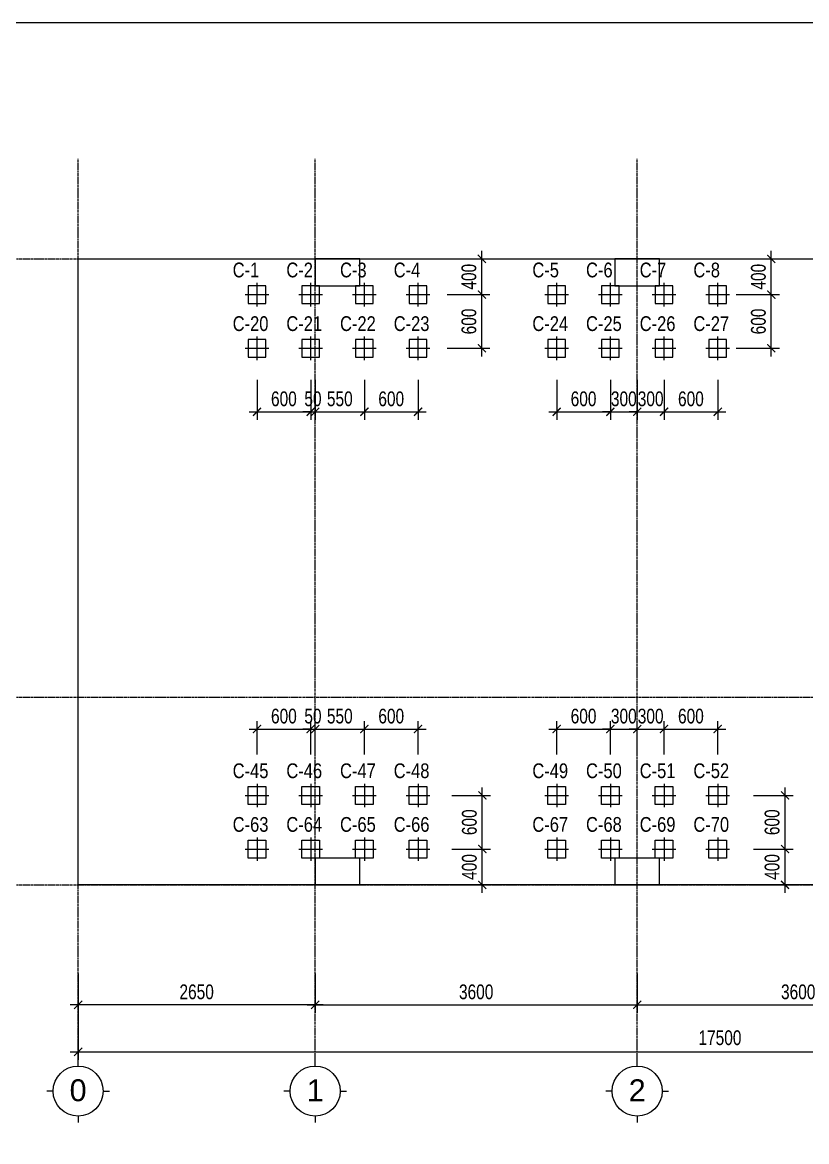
# Model space of a CAD drawing. Extents: x -165145 to 691808, y -202842 to 311040.
# Drawn here: x 214968 to 223734, y 71524 to 84039 of the extents above; entities that cross this region are included whole.
import ezdxf
from ezdxf.enums import TextEntityAlignment as Align

# ---------------------------------------------------------------- set-up
doc = ezdxf.new("R2010")
doc.units = 0
doc.header["$LTSCALE"] = 10
doc.header["$MEASUREMENT"] = 0
doc.linetypes.add('CENTER', pattern=[2, 1.25, -0.25, 0.25, -0.25])
doc.linetypes.add('HIDDEN', pattern=[2.3807, 1.587, -0.7937])
doc.layers.get('0').update_dxf_attribs({"linetype": 'CONTINUOUS'})
doc.layers.get('Defpoints').update_dxf_attribs({"color": 5, "linetype": 'CONTINUOUS'})
for name, color, linetype, lineweight in [('coc 20', 6, 'CONTINUOUS', 20), ('GE_KC_DIM', 1, 'CONTINUOUS', 20), ('GE_KC_GHICHU', 4, 'CONTINUOUS', 20), ('GE_KC_NETMANH', 8, 'CONTINUOUS', 20), ('GE_KC_NETTHAY', 2, 'CONTINUOUS', 20), ('GE_KC_TEXT', 4, 'CONTINUOUS', 20), ('GE_KC_TEXT TRUC', 4, 'CONTINUOUS', 20), ('GE_KC_TRUC', 5, 'CENTER', 20), ('L-SITE', 91, 'CONTINUOUS', 9)]:
    doc.layers.add(name, color=color, linetype=linetype, lineweight=lineweight)
doc.layers.add('GE_KC_AXIS', color=5, linetype='CENTER')
doc.styles.add('Arial', font='arial.ttf', dxfattribs={"height": 400})
doc.styles.add('GE_KC-Arial', font='arial.ttf', dxfattribs={"width": 0.75})
doc.dimstyles.new('GE_KC_DIM75', dxfattribs={"dimscale": 75, "dimtxt": 2.2, "dimasz": 1.2, "dimexe": 1.2, "dimexo": 0, "dimgap": 0.8, "dimtad": 1, "dimdec": 0, "dimzin": 1, "dimdsep": 46, "dimtxsty": 'GE_KC-Arial', "dimblk": 'ARCHTICK', "dimcen": 1.2, "dimdle": 1.2, "dimclrd": 1, "dimclre": 1, "dimclrt": 4, "dimadec": 0, "dimazin": 0, "dimtfac": 1, "dimtdec": 0, "dimtix": 1, "dimtmove": 2, "dimatfit": 3, "dimfxl": 0.15, "dimtvp": 0.833333, "dimtolj": 1, "dimtzin": 0, "dimarcsym": 0})

# ---------------------------------------------------------------- blocks, each defined once
blk = doc.blocks.new('Grid - M_Grid Head - Circle-24584-TẦNG 2')
at = {"layer": 'L-SITE'}
for p, q in [((0, 4), (0, 5)), ((-4, 0), (-5, 0)), ((4, 0), (5, 0)), ((0, -4), (0, -5))]:
    blk.add_line(p, q, dxfattribs=at)
blk.add_circle((0, 0), 4, dxfattribs=at)
blk = doc.blocks.new('_ArchTick')
at = {"color": 0, "linetype": 'ByBlock', "const_width": 0.15}
blk.add_lwpolyline([(-0.5, -0.5), (0.5, 0.5)], dxfattribs=at)
blk = doc.blocks.new('*D1465')
at = {"layer": 'Defpoints', "color": 0, "transparency": 16777216}
for p in [(0, -991), (3600, -991), (3600, -1341)]:
    blk.add_point(p, dxfattribs=at)
at = {"layer": 'GE_KC_DIM', "color": 1, "lineweight": -2, "transparency": 16777216}
for p, q in [((0, -991), (0, -1431)), ((3600, -991), (3600, -1431)), ((-90, -1341), (3690, -1341))]:
    blk.add_line(p, q, dxfattribs=at)
at = {"layer": 'GE_KC_DIM', "color": 1, "lineweight": -2, "transparency": 16777216, "xscale": 90, "yscale": 90, "zscale": 90, "rotation": 180}
blk.add_blockref('_ArchTick', (0, -1341), dxfattribs=at)
at = {"layer": 'GE_KC_DIM', "color": 1, "lineweight": -2, "transparency": 16777216, "xscale": 90, "yscale": 90, "zscale": 90}
blk.add_blockref('_ArchTick', (3600, -1341), dxfattribs=at)
at = {"layer": 'GE_KC_DIM', "color": 4, "transparency": 16777216, "insert": (1800, -1197), "char_height": 165, "attachment_point": 5, "style": 'GE_KC-Arial'}
blk.add_mtext('\\A1;3600', dxfattribs=at)
blk = doc.blocks.new('*D1468')
at = {"layer": 'Defpoints', "color": 0, "transparency": 16777216}
for p in [(-2650, -991), (14850, -1062), (14850, -1866)]:
    blk.add_point(p, dxfattribs=at)
at = {"layer": 'GE_KC_DIM', "color": 1, "lineweight": -2, "transparency": 16777216}
for p, q in [((-2650, -991), (-2650, -1956)), ((14850, -1062), (14850, -1956)), ((-2740, -1866), (14940, -1866))]:
    blk.add_line(p, q, dxfattribs=at)
at = {"layer": 'GE_KC_DIM', "color": 1, "lineweight": -2, "transparency": 16777216, "xscale": 90, "yscale": 90, "zscale": 90, "rotation": 180}
blk.add_blockref('_ArchTick', (-2650, -1866), dxfattribs=at)
at = {"layer": 'GE_KC_DIM', "color": 1, "lineweight": -2, "transparency": 16777216, "xscale": 90, "yscale": 90, "zscale": 90}
blk.add_blockref('_ArchTick', (14850, -1866), dxfattribs=at)
at = {"layer": 'GE_KC_DIM', "color": 4, "transparency": 16777216, "insert": (4525, -1710), "char_height": 165, "attachment_point": 5, "style": 'GE_KC-Arial'}
blk.add_mtext('\\A1;17500', dxfattribs=at)
blk = doc.blocks.new('*D1471')
at = {"layer": 'Defpoints', "color": 0, "transparency": 16777216}
for p in [(-2650, -991), (0, -991), (-2650, -1341)]:
    blk.add_point(p, dxfattribs=at)
at = {"layer": 'GE_KC_DIM', "color": 1, "lineweight": -2, "transparency": 16777216}
for p, q in [((-2650, -991), (-2650, -1431)), ((0, -991), (0, -1431)), ((90, -1341), (-2740, -1341))]:
    blk.add_line(p, q, dxfattribs=at)
at = {"layer": 'GE_KC_DIM', "color": 1, "lineweight": -2, "transparency": 16777216, "xscale": 90, "yscale": 90, "zscale": 90, "rotation": 180}
blk.add_blockref('_ArchTick', (-2650, -1341), dxfattribs=at)
at = {"layer": 'GE_KC_DIM', "color": 1, "lineweight": -2, "transparency": 16777216, "xscale": 90, "yscale": 90, "zscale": 90}
blk.add_blockref('_ArchTick', (0, -1341), dxfattribs=at)
at = {"layer": 'GE_KC_DIM', "color": 4, "transparency": 16777216, "insert": (-1325, -1197), "char_height": 165, "attachment_point": 5, "style": 'GE_KC-Arial'}
blk.add_mtext('\\A1;2650', dxfattribs=at)
blk = doc.blocks.new('*D1472')
at = {"layer": 'Defpoints', "color": 0, "transparency": 16777216}
for p in [(3600, -991), (7200, -991), (7200, -1341)]:
    blk.add_point(p, dxfattribs=at)
at = {"layer": 'GE_KC_DIM', "color": 1, "lineweight": -2, "transparency": 16777216}
for p, q in [((3600, -991), (3600, -1431)), ((7200, -991), (7200, -1431)), ((3510, -1341), (7290, -1341))]:
    blk.add_line(p, q, dxfattribs=at)
at = {"layer": 'GE_KC_DIM', "color": 1, "lineweight": -2, "transparency": 16777216, "xscale": 90, "yscale": 90, "zscale": 90, "rotation": 180}
blk.add_blockref('_ArchTick', (3600, -1341), dxfattribs=at)
at = {"layer": 'GE_KC_DIM', "color": 1, "lineweight": -2, "transparency": 16777216, "xscale": 90, "yscale": 90, "zscale": 90}
blk.add_blockref('_ArchTick', (7200, -1341), dxfattribs=at)
at = {"layer": 'GE_KC_DIM', "color": 4, "transparency": 16777216, "insert": (5400, -1197), "char_height": 165, "attachment_point": 5, "style": 'GE_KC-Arial'}
blk.add_mtext('\\A1;3600', dxfattribs=at)
blk = doc.blocks.new('coc20')
at = {"layer": 'coc 20', "color": 5, "linetype": 'CENTER', "ltscale": 0.5}
for p, q in [((8443.75, -16701.52), (8443.75, -16698.9)), ((8442.44, -16700.21), (8445.06, -16700.21))]:
    blk.add_line(p, q, dxfattribs=at)
at = {"layer": 'coc 20', "color": 0, "linetype": 'HIDDEN'}
blk.add_lwpolyline([(8442.75, -16701.21), (8444.75, -16701.21), (8444.75, -16699.21), (8442.75, -16699.21)], close=True, dxfattribs=at)
blk = doc.blocks.new('MB MONG')
at = {"layer": 'coc 20', "color": 6, "xscale": 100, "yscale": 100, "zscale": 100}
for p in [(-859875, 1676621), (-859275, 1676621), (-858675, 1676621), (-858075, 1676621), (-856525, 1676621), (-855925, 1676621), (-855325, 1676621), (-854725, 1676621), (-859875, 1676021), (-859275, 1676021), (-858675, 1676021), (-858075, 1676021), (-856525, 1676021), (-855925, 1676021), (-855325, 1676021), (-854725, 1676021)]:
    blk.add_blockref('coc20', p, dxfattribs=at)
at = {"layer": 'coc 20', "color": 6, "xscale": -100, "yscale": 100, "zscale": 100, "rotation": 180}
for p in [(-859875, -1669021), (-859275, -1669021), (-858675, -1669021), (-858075, -1669021), (-856525, -1669021), (-855925, -1669021), (-855325, -1669021), (-854725, -1669021), (-859875, -1669621), (-859275, -1669621), (-858675, -1669621), (-858075, -1669621), (-856525, -1669621), (-855925, -1669621), (-855325, -1669621), (-854725, -1669621)]:
    blk.add_blockref('coc20', p, dxfattribs=at)
blk = doc.blocks.new('*D1185')
at = {"layer": 'Defpoints', "color": 0, "transparency": 16777216}
for p in [(219716, 80995), (220104, 80995), (219716, 80395)]:
    blk.add_point(p, dxfattribs=at)
at = {"layer": 'GE_KC_DIM', "color": 1, "lineweight": -2, "transparency": 16777216}
for p, q in [((219716, 80995), (220194, 80995)), ((220104, 80305), (220104, 81085)), ((219716, 80395), (220194, 80395))]:
    blk.add_line(p, q, dxfattribs=at)
at = {"layer": 'GE_KC_DIM', "color": 1, "lineweight": -2, "transparency": 16777216, "xscale": 90, "yscale": 90, "zscale": 90}
for p, rotation in [((220104, 80995), 90), ((220104, 80395), 270)]:
    blk.add_blockref('_ArchTick', p, dxfattribs=dict(at, rotation=rotation))
at = {"layer": 'GE_KC_DIM', "color": 4, "transparency": 16777216, "insert": (219960, 80695), "char_height": 165, "attachment_point": 5, "rotation": 90, "style": 'GE_KC-Arial'}
blk.add_mtext('\\A1;600', dxfattribs=at)
blk = doc.blocks.new('*D1186')
at = {"layer": 'Defpoints', "color": 0, "transparency": 16777216}
for p in [(219716, 81395), (220104, 81395), (219716, 80995)]:
    blk.add_point(p, dxfattribs=at)
at = {"layer": 'GE_KC_DIM', "color": 1, "lineweight": -2, "transparency": 16777216}
for p, q in [((220104, 80905), (220104, 81485)), ((219716, 81395), (220194, 81395)), ((219716, 80995), (220194, 80995))]:
    blk.add_line(p, q, dxfattribs=at)
at = {"layer": 'GE_KC_DIM', "color": 1, "lineweight": -2, "transparency": 16777216, "xscale": 90, "yscale": 90, "zscale": 90}
for p, rotation in [((220104, 81395), 90), ((220104, 80995), 270)]:
    blk.add_blockref('_ArchTick', p, dxfattribs=dict(at, rotation=rotation))
at = {"layer": 'GE_KC_DIM', "color": 4, "transparency": 16777216, "insert": (219960, 81195), "char_height": 165, "attachment_point": 5, "rotation": 90, "style": 'GE_KC-Arial'}
blk.add_mtext('\\A1;400', dxfattribs=at)
blk = doc.blocks.new('*D1187')
at = {"layer": 'Defpoints', "color": 0, "transparency": 16777216}
for p in [(217591, 80042), (218191, 80042), (218191, 79685)]:
    blk.add_point(p, dxfattribs=at)
at = {"layer": 'GE_KC_DIM', "color": 1, "lineweight": -2, "transparency": 16777216}
for p, q in [((217591, 80042), (217591, 79595)), ((218191, 80042), (218191, 79595)), ((217501, 79685), (218281, 79685))]:
    blk.add_line(p, q, dxfattribs=at)
at = {"layer": 'GE_KC_DIM', "color": 1, "lineweight": -2, "transparency": 16777216, "xscale": 90, "yscale": 90, "zscale": 90, "rotation": 180}
blk.add_blockref('_ArchTick', (217591, 79685), dxfattribs=at)
at = {"layer": 'GE_KC_DIM', "color": 1, "lineweight": -2, "transparency": 16777216, "xscale": 90, "yscale": 90, "zscale": 90}
blk.add_blockref('_ArchTick', (218191, 79685), dxfattribs=at)
at = {"layer": 'GE_KC_DIM', "color": 4, "transparency": 16777216, "insert": (217891, 79829), "char_height": 165, "attachment_point": 5, "style": 'GE_KC-Arial'}
blk.add_mtext('\\A1;600', dxfattribs=at)
blk = doc.blocks.new('*D1188')
at = {"layer": 'Defpoints', "color": 0, "transparency": 16777216}
for p in [(218191, 80042), (218241, 80042), (218241, 79685)]:
    blk.add_point(p, dxfattribs=at)
at = {"layer": 'GE_KC_DIM', "color": 1, "lineweight": -2, "transparency": 16777216}
for p, q in [((218191, 80042), (218191, 79595)), ((218241, 80042), (218241, 79595)), ((218191, 79685), (218101, 79685)), ((218191, 79685), (218241, 79685)), ((218241, 79685), (218331, 79685))]:
    blk.add_line(p, q, dxfattribs=at)
at = {"layer": 'GE_KC_DIM', "color": 1, "lineweight": -2, "transparency": 16777216, "xscale": 90, "yscale": 90, "zscale": 90}
blk.add_blockref('_ArchTick', (218191, 79685), dxfattribs=at)
at = {"layer": 'GE_KC_DIM', "color": 1, "lineweight": -2, "transparency": 16777216, "xscale": 90, "yscale": 90, "zscale": 90, "rotation": 180}
blk.add_blockref('_ArchTick', (218241, 79685), dxfattribs=at)
at = {"layer": 'GE_KC_DIM', "color": 4, "transparency": 16777216, "insert": (218216, 79829), "char_height": 165, "attachment_point": 5, "style": 'GE_KC-Arial'}
blk.add_mtext('\\A1;50', dxfattribs=at)
blk = doc.blocks.new('*D1189')
at = {"layer": 'Defpoints', "color": 0, "transparency": 16777216}
for p in [(218241, 80042), (218791, 80042), (218791, 79685)]:
    blk.add_point(p, dxfattribs=at)
at = {"layer": 'GE_KC_DIM', "color": 1, "lineweight": -2, "transparency": 16777216}
for p, q in [((218241, 80042), (218241, 79595)), ((218791, 80042), (218791, 79595)), ((218151, 79685), (218881, 79685))]:
    blk.add_line(p, q, dxfattribs=at)
at = {"layer": 'GE_KC_DIM', "color": 1, "lineweight": -2, "transparency": 16777216, "xscale": 90, "yscale": 90, "zscale": 90, "rotation": 180}
blk.add_blockref('_ArchTick', (218241, 79685), dxfattribs=at)
at = {"layer": 'GE_KC_DIM', "color": 1, "lineweight": -2, "transparency": 16777216, "xscale": 90, "yscale": 90, "zscale": 90}
blk.add_blockref('_ArchTick', (218791, 79685), dxfattribs=at)
at = {"layer": 'GE_KC_DIM', "color": 4, "transparency": 16777216, "insert": (218516, 79829), "char_height": 165, "attachment_point": 5, "style": 'GE_KC-Arial'}
blk.add_mtext('\\A1;550', dxfattribs=at)
blk = doc.blocks.new('*D1190')
at = {"layer": 'Defpoints', "color": 0, "transparency": 16777216}
for p in [(218791, 80042), (219391, 80042), (219391, 79685)]:
    blk.add_point(p, dxfattribs=at)
at = {"layer": 'GE_KC_DIM', "color": 1, "lineweight": -2, "transparency": 16777216}
for p, q in [((218791, 80042), (218791, 79595)), ((219391, 80042), (219391, 79595)), ((218701, 79685), (219481, 79685))]:
    blk.add_line(p, q, dxfattribs=at)
at = {"layer": 'GE_KC_DIM', "color": 1, "lineweight": -2, "transparency": 16777216, "xscale": 90, "yscale": 90, "zscale": 90, "rotation": 180}
blk.add_blockref('_ArchTick', (218791, 79685), dxfattribs=at)
at = {"layer": 'GE_KC_DIM', "color": 1, "lineweight": -2, "transparency": 16777216, "xscale": 90, "yscale": 90, "zscale": 90}
blk.add_blockref('_ArchTick', (219391, 79685), dxfattribs=at)
at = {"layer": 'GE_KC_DIM', "color": 4, "transparency": 16777216, "insert": (219091, 79829), "char_height": 165, "attachment_point": 5, "style": 'GE_KC-Arial'}
blk.add_mtext('\\A1;600', dxfattribs=at)
blk = doc.blocks.new('*D1191')
at = {"layer": 'Defpoints', "color": 0, "transparency": 16777216}
for p in [(222946, 80995), (223340, 80995), (222946, 80395)]:
    blk.add_point(p, dxfattribs=at)
at = {"layer": 'GE_KC_DIM', "color": 1, "lineweight": -2, "transparency": 16777216}
for p, q in [((222946, 80995), (223430, 80995)), ((223340, 80305), (223340, 81085)), ((222946, 80395), (223430, 80395))]:
    blk.add_line(p, q, dxfattribs=at)
at = {"layer": 'GE_KC_DIM', "color": 1, "lineweight": -2, "transparency": 16777216, "xscale": 90, "yscale": 90, "zscale": 90}
for p, rotation in [((223340, 80995), 90), ((223340, 80395), 270)]:
    blk.add_blockref('_ArchTick', p, dxfattribs=dict(at, rotation=rotation))
at = {"layer": 'GE_KC_DIM', "color": 4, "transparency": 16777216, "insert": (223196, 80695), "char_height": 165, "attachment_point": 5, "rotation": 90, "style": 'GE_KC-Arial'}
blk.add_mtext('\\A1;600', dxfattribs=at)
blk = doc.blocks.new('*D1192')
at = {"layer": 'Defpoints', "color": 0, "transparency": 16777216}
for p in [(222946, 81395), (223340, 81395), (222946, 80995)]:
    blk.add_point(p, dxfattribs=at)
at = {"layer": 'GE_KC_DIM', "color": 1, "lineweight": -2, "transparency": 16777216}
for p, q in [((223340, 80905), (223340, 81485)), ((222946, 81395), (223430, 81395)), ((222946, 80995), (223430, 80995))]:
    blk.add_line(p, q, dxfattribs=at)
at = {"layer": 'GE_KC_DIM', "color": 1, "lineweight": -2, "transparency": 16777216, "xscale": 90, "yscale": 90, "zscale": 90}
for p, rotation in [((223340, 81395), 90), ((223340, 80995), 270)]:
    blk.add_blockref('_ArchTick', p, dxfattribs=dict(at, rotation=rotation))
at = {"layer": 'GE_KC_DIM', "color": 4, "transparency": 16777216, "insert": (223196, 81195), "char_height": 165, "attachment_point": 5, "rotation": 90, "style": 'GE_KC-Arial'}
blk.add_mtext('\\A1;400', dxfattribs=at)
blk = doc.blocks.new('*D1193')
at = {"layer": 'Defpoints', "color": 0, "transparency": 16777216}
for p in [(220941, 80042), (221541, 80042), (221541, 79685)]:
    blk.add_point(p, dxfattribs=at)
at = {"layer": 'GE_KC_DIM', "color": 1, "lineweight": -2, "transparency": 16777216}
for p, q in [((220941, 80042), (220941, 79595)), ((221541, 80042), (221541, 79595)), ((220851, 79685), (221631, 79685))]:
    blk.add_line(p, q, dxfattribs=at)
at = {"layer": 'GE_KC_DIM', "color": 1, "lineweight": -2, "transparency": 16777216, "xscale": 90, "yscale": 90, "zscale": 90, "rotation": 180}
blk.add_blockref('_ArchTick', (220941, 79685), dxfattribs=at)
at = {"layer": 'GE_KC_DIM', "color": 1, "lineweight": -2, "transparency": 16777216, "xscale": 90, "yscale": 90, "zscale": 90}
blk.add_blockref('_ArchTick', (221541, 79685), dxfattribs=at)
at = {"layer": 'GE_KC_DIM', "color": 4, "transparency": 16777216, "insert": (221241, 79829), "char_height": 165, "attachment_point": 5, "style": 'GE_KC-Arial'}
blk.add_mtext('\\A1;600', dxfattribs=at)
blk = doc.blocks.new('*D1194')
at = {"layer": 'Defpoints', "color": 0, "transparency": 16777216}
for p in [(221541, 80042), (221841, 80042), (221841, 79685)]:
    blk.add_point(p, dxfattribs=at)
at = {"layer": 'GE_KC_DIM', "color": 1, "lineweight": -2, "transparency": 16777216}
for p, q in [((221541, 80042), (221541, 79595)), ((221841, 80042), (221841, 79595)), ((221541, 79685), (221451, 79685)), ((221541, 79685), (221841, 79685)), ((221841, 79685), (221931, 79685))]:
    blk.add_line(p, q, dxfattribs=at)
at = {"layer": 'GE_KC_DIM', "color": 1, "lineweight": -2, "transparency": 16777216, "xscale": 90, "yscale": 90, "zscale": 90}
blk.add_blockref('_ArchTick', (221541, 79685), dxfattribs=at)
at = {"layer": 'GE_KC_DIM', "color": 1, "lineweight": -2, "transparency": 16777216, "xscale": 90, "yscale": 90, "zscale": 90, "rotation": 180}
blk.add_blockref('_ArchTick', (221841, 79685), dxfattribs=at)
at = {"layer": 'GE_KC_DIM', "color": 4, "transparency": 16777216, "insert": (221691, 79829), "char_height": 165, "attachment_point": 5, "style": 'GE_KC-Arial'}
blk.add_mtext('\\A1;300', dxfattribs=at)
blk = doc.blocks.new('*D1195')
at = {"layer": 'Defpoints', "color": 0, "transparency": 16777216}
for p in [(221841, 80042), (222141, 80042), (222141, 79685)]:
    blk.add_point(p, dxfattribs=at)
at = {"layer": 'GE_KC_DIM', "color": 1, "lineweight": -2, "transparency": 16777216}
for p, q in [((221841, 80042), (221841, 79595)), ((222141, 80042), (222141, 79595)), ((221841, 79685), (221751, 79685)), ((221841, 79685), (222141, 79685)), ((222141, 79685), (222231, 79685))]:
    blk.add_line(p, q, dxfattribs=at)
at = {"layer": 'GE_KC_DIM', "color": 1, "lineweight": -2, "transparency": 16777216, "xscale": 90, "yscale": 90, "zscale": 90}
blk.add_blockref('_ArchTick', (221841, 79685), dxfattribs=at)
at = {"layer": 'GE_KC_DIM', "color": 1, "lineweight": -2, "transparency": 16777216, "xscale": 90, "yscale": 90, "zscale": 90, "rotation": 180}
blk.add_blockref('_ArchTick', (222141, 79685), dxfattribs=at)
at = {"layer": 'GE_KC_DIM', "color": 4, "transparency": 16777216, "insert": (221991, 79829), "char_height": 165, "attachment_point": 5, "style": 'GE_KC-Arial'}
blk.add_mtext('\\A1;300', dxfattribs=at)
blk = doc.blocks.new('*D1196')
at = {"layer": 'Defpoints', "color": 0, "transparency": 16777216}
for p in [(222141, 80042), (222741, 80042), (222741, 79685)]:
    blk.add_point(p, dxfattribs=at)
at = {"layer": 'GE_KC_DIM', "color": 1, "lineweight": -2, "transparency": 16777216}
for p, q in [((222141, 80042), (222141, 79595)), ((222741, 80042), (222741, 79595)), ((222051, 79685), (222831, 79685))]:
    blk.add_line(p, q, dxfattribs=at)
at = {"layer": 'GE_KC_DIM', "color": 1, "lineweight": -2, "transparency": 16777216, "xscale": 90, "yscale": 90, "zscale": 90, "rotation": 180}
blk.add_blockref('_ArchTick', (222141, 79685), dxfattribs=at)
at = {"layer": 'GE_KC_DIM', "color": 1, "lineweight": -2, "transparency": 16777216, "xscale": 90, "yscale": 90, "zscale": 90}
blk.add_blockref('_ArchTick', (222741, 79685), dxfattribs=at)
at = {"layer": 'GE_KC_DIM', "color": 4, "transparency": 16777216, "insert": (222441, 79829), "char_height": 165, "attachment_point": 5, "style": 'GE_KC-Arial'}
blk.add_mtext('\\A1;600', dxfattribs=at)
blk = doc.blocks.new('*D1215')
at = {"layer": 'Defpoints', "color": 0, "transparency": 16777216}
for p in [(219768, 75395), (220109, 75395), (219768, 74795)]:
    blk.add_point(p, dxfattribs=at)
at = {"layer": 'GE_KC_DIM', "color": 1, "lineweight": -2, "transparency": 16777216}
for p, q in [((220109, 74705), (220109, 75485)), ((219768, 75395), (220199, 75395)), ((219768, 74795), (220199, 74795))]:
    blk.add_line(p, q, dxfattribs=at)
at = {"layer": 'GE_KC_DIM', "color": 1, "lineweight": -2, "transparency": 16777216, "xscale": 90, "yscale": 90, "zscale": 90}
for p, rotation in [((220109, 75395), 90), ((220109, 74795), 270)]:
    blk.add_blockref('_ArchTick', p, dxfattribs=dict(at, rotation=rotation))
at = {"layer": 'GE_KC_DIM', "color": 4, "transparency": 16777216, "insert": (219965, 75095), "char_height": 165, "attachment_point": 5, "rotation": 90, "style": 'GE_KC-Arial'}
blk.add_mtext('\\A1;600', dxfattribs=at)
blk = doc.blocks.new('*D1216')
at = {"layer": 'Defpoints', "color": 0, "transparency": 16777216}
for p in [(219768, 74795), (220109, 74795), (219768, 74395)]:
    blk.add_point(p, dxfattribs=at)
at = {"layer": 'GE_KC_DIM', "color": 1, "lineweight": -2, "transparency": 16777216}
for p, q in [((220109, 74305), (220109, 74885)), ((219768, 74795), (220199, 74795)), ((219768, 74395), (220199, 74395))]:
    blk.add_line(p, q, dxfattribs=at)
at = {"layer": 'GE_KC_DIM', "color": 1, "lineweight": -2, "transparency": 16777216, "xscale": 90, "yscale": 90, "zscale": 90}
for p, rotation in [((220109, 74795), 90), ((220109, 74395), 270)]:
    blk.add_blockref('_ArchTick', p, dxfattribs=dict(at, rotation=rotation))
at = {"layer": 'GE_KC_DIM', "color": 4, "transparency": 16777216, "insert": (219965, 74595), "char_height": 165, "attachment_point": 5, "rotation": 90, "style": 'GE_KC-Arial'}
blk.add_mtext('\\A1;400', dxfattribs=at)
blk = doc.blocks.new('*D1217')
at = {"layer": 'Defpoints', "color": 0, "transparency": 16777216}
for p in [(218191, 76137), (217591, 75853), (218191, 75853)]:
    blk.add_point(p, dxfattribs=at)
at = {"layer": 'GE_KC_DIM', "color": 1, "lineweight": -2, "transparency": 16777216}
for p, q in [((217591, 75853), (217591, 76227)), ((218191, 75853), (218191, 76227)), ((217501, 76137), (218281, 76137))]:
    blk.add_line(p, q, dxfattribs=at)
at = {"layer": 'GE_KC_DIM', "color": 1, "lineweight": -2, "transparency": 16777216, "xscale": 90, "yscale": 90, "zscale": 90, "rotation": 180}
blk.add_blockref('_ArchTick', (217591, 76137), dxfattribs=at)
at = {"layer": 'GE_KC_DIM', "color": 1, "lineweight": -2, "transparency": 16777216, "xscale": 90, "yscale": 90, "zscale": 90}
blk.add_blockref('_ArchTick', (218191, 76137), dxfattribs=at)
at = {"layer": 'GE_KC_DIM', "color": 4, "transparency": 16777216, "insert": (217891, 76281), "char_height": 165, "attachment_point": 5, "style": 'GE_KC-Arial'}
blk.add_mtext('\\A1;600', dxfattribs=at)
blk = doc.blocks.new('*D1218')
at = {"layer": 'Defpoints', "color": 0, "transparency": 16777216}
for p in [(218241, 76137), (218191, 75853), (218241, 75853)]:
    blk.add_point(p, dxfattribs=at)
at = {"layer": 'GE_KC_DIM', "color": 1, "lineweight": -2, "transparency": 16777216}
for p, q in [((218191, 75853), (218191, 76227)), ((218241, 75853), (218241, 76227)), ((218191, 76137), (218101, 76137)), ((218191, 76137), (218241, 76137)), ((218241, 76137), (218331, 76137))]:
    blk.add_line(p, q, dxfattribs=at)
at = {"layer": 'GE_KC_DIM', "color": 1, "lineweight": -2, "transparency": 16777216, "xscale": 90, "yscale": 90, "zscale": 90}
blk.add_blockref('_ArchTick', (218191, 76137), dxfattribs=at)
at = {"layer": 'GE_KC_DIM', "color": 1, "lineweight": -2, "transparency": 16777216, "xscale": 90, "yscale": 90, "zscale": 90, "rotation": 180}
blk.add_blockref('_ArchTick', (218241, 76137), dxfattribs=at)
at = {"layer": 'GE_KC_DIM', "color": 4, "transparency": 16777216, "insert": (218216, 76281), "char_height": 165, "attachment_point": 5, "style": 'GE_KC-Arial'}
blk.add_mtext('\\A1;50', dxfattribs=at)
blk = doc.blocks.new('*D1219')
at = {"layer": 'Defpoints', "color": 0, "transparency": 16777216}
for p in [(218791, 76137), (218241, 75853), (218791, 75853)]:
    blk.add_point(p, dxfattribs=at)
at = {"layer": 'GE_KC_DIM', "color": 1, "lineweight": -2, "transparency": 16777216}
for p, q in [((218241, 75853), (218241, 76227)), ((218791, 75853), (218791, 76227)), ((218151, 76137), (218881, 76137))]:
    blk.add_line(p, q, dxfattribs=at)
at = {"layer": 'GE_KC_DIM', "color": 1, "lineweight": -2, "transparency": 16777216, "xscale": 90, "yscale": 90, "zscale": 90, "rotation": 180}
blk.add_blockref('_ArchTick', (218241, 76137), dxfattribs=at)
at = {"layer": 'GE_KC_DIM', "color": 1, "lineweight": -2, "transparency": 16777216, "xscale": 90, "yscale": 90, "zscale": 90}
blk.add_blockref('_ArchTick', (218791, 76137), dxfattribs=at)
at = {"layer": 'GE_KC_DIM', "color": 4, "transparency": 16777216, "insert": (218516, 76281), "char_height": 165, "attachment_point": 5, "style": 'GE_KC-Arial'}
blk.add_mtext('\\A1;550', dxfattribs=at)
blk = doc.blocks.new('*D1220')
at = {"layer": 'Defpoints', "color": 0, "transparency": 16777216}
for p in [(219391, 76137), (218791, 75853), (219391, 75853)]:
    blk.add_point(p, dxfattribs=at)
at = {"layer": 'GE_KC_DIM', "color": 1, "lineweight": -2, "transparency": 16777216}
for p, q in [((218791, 75853), (218791, 76227)), ((219391, 75853), (219391, 76227)), ((218701, 76137), (219481, 76137))]:
    blk.add_line(p, q, dxfattribs=at)
at = {"layer": 'GE_KC_DIM', "color": 1, "lineweight": -2, "transparency": 16777216, "xscale": 90, "yscale": 90, "zscale": 90, "rotation": 180}
blk.add_blockref('_ArchTick', (218791, 76137), dxfattribs=at)
at = {"layer": 'GE_KC_DIM', "color": 1, "lineweight": -2, "transparency": 16777216, "xscale": 90, "yscale": 90, "zscale": 90}
blk.add_blockref('_ArchTick', (219391, 76137), dxfattribs=at)
at = {"layer": 'GE_KC_DIM', "color": 4, "transparency": 16777216, "insert": (219091, 76281), "char_height": 165, "attachment_point": 5, "style": 'GE_KC-Arial'}
blk.add_mtext('\\A1;600', dxfattribs=at)
blk = doc.blocks.new('*D1221')
at = {"layer": 'Defpoints', "color": 0, "transparency": 16777216}
for p in [(223141, 75395), (223493, 75395), (223141, 74795)]:
    blk.add_point(p, dxfattribs=at)
at = {"layer": 'GE_KC_DIM', "color": 1, "lineweight": -2, "transparency": 16777216}
for p, q in [((223493, 74705), (223493, 75485)), ((223141, 75395), (223583, 75395)), ((223141, 74795), (223583, 74795))]:
    blk.add_line(p, q, dxfattribs=at)
at = {"layer": 'GE_KC_DIM', "color": 1, "lineweight": -2, "transparency": 16777216, "xscale": 90, "yscale": 90, "zscale": 90}
for p, rotation in [((223493, 75395), 90), ((223493, 74795), 270)]:
    blk.add_blockref('_ArchTick', p, dxfattribs=dict(at, rotation=rotation))
at = {"layer": 'GE_KC_DIM', "color": 4, "transparency": 16777216, "insert": (223349, 75095), "char_height": 165, "attachment_point": 5, "rotation": 90, "style": 'GE_KC-Arial'}
blk.add_mtext('\\A1;600', dxfattribs=at)
blk = doc.blocks.new('*D1222')
at = {"layer": 'Defpoints', "color": 0, "transparency": 16777216}
for p in [(223141, 74795), (223493, 74795), (223141, 74395)]:
    blk.add_point(p, dxfattribs=at)
at = {"layer": 'GE_KC_DIM', "color": 1, "lineweight": -2, "transparency": 16777216}
for p, q in [((223493, 74305), (223493, 74885)), ((223141, 74795), (223583, 74795)), ((223141, 74395), (223583, 74395))]:
    blk.add_line(p, q, dxfattribs=at)
at = {"layer": 'GE_KC_DIM', "color": 1, "lineweight": -2, "transparency": 16777216, "xscale": 90, "yscale": 90, "zscale": 90}
for p, rotation in [((223493, 74795), 90), ((223493, 74395), 270)]:
    blk.add_blockref('_ArchTick', p, dxfattribs=dict(at, rotation=rotation))
at = {"layer": 'GE_KC_DIM', "color": 4, "transparency": 16777216, "insert": (223349, 74595), "char_height": 165, "attachment_point": 5, "rotation": 90, "style": 'GE_KC-Arial'}
blk.add_mtext('\\A1;400', dxfattribs=at)
blk = doc.blocks.new('*D1223')
at = {"layer": 'Defpoints', "color": 0, "transparency": 16777216}
for p in [(221541, 76137), (220941, 75853), (221541, 75853)]:
    blk.add_point(p, dxfattribs=at)
at = {"layer": 'GE_KC_DIM', "color": 1, "lineweight": -2, "transparency": 16777216}
for p, q in [((220941, 75853), (220941, 76227)), ((221541, 75853), (221541, 76227)), ((220851, 76137), (221631, 76137))]:
    blk.add_line(p, q, dxfattribs=at)
at = {"layer": 'GE_KC_DIM', "color": 1, "lineweight": -2, "transparency": 16777216, "xscale": 90, "yscale": 90, "zscale": 90, "rotation": 180}
blk.add_blockref('_ArchTick', (220941, 76137), dxfattribs=at)
at = {"layer": 'GE_KC_DIM', "color": 1, "lineweight": -2, "transparency": 16777216, "xscale": 90, "yscale": 90, "zscale": 90}
blk.add_blockref('_ArchTick', (221541, 76137), dxfattribs=at)
at = {"layer": 'GE_KC_DIM', "color": 4, "transparency": 16777216, "insert": (221241, 76281), "char_height": 165, "attachment_point": 5, "style": 'GE_KC-Arial'}
blk.add_mtext('\\A1;600', dxfattribs=at)
blk = doc.blocks.new('*D1224')
at = {"layer": 'Defpoints', "color": 0, "transparency": 16777216}
for p in [(221841, 76137), (221541, 75853), (221841, 75853)]:
    blk.add_point(p, dxfattribs=at)
at = {"layer": 'GE_KC_DIM', "color": 1, "lineweight": -2, "transparency": 16777216}
for p, q in [((221541, 75853), (221541, 76227)), ((221841, 75853), (221841, 76227)), ((221541, 76137), (221451, 76137)), ((221541, 76137), (221841, 76137)), ((221841, 76137), (221931, 76137))]:
    blk.add_line(p, q, dxfattribs=at)
at = {"layer": 'GE_KC_DIM', "color": 1, "lineweight": -2, "transparency": 16777216, "xscale": 90, "yscale": 90, "zscale": 90}
blk.add_blockref('_ArchTick', (221541, 76137), dxfattribs=at)
at = {"layer": 'GE_KC_DIM', "color": 1, "lineweight": -2, "transparency": 16777216, "xscale": 90, "yscale": 90, "zscale": 90, "rotation": 180}
blk.add_blockref('_ArchTick', (221841, 76137), dxfattribs=at)
at = {"layer": 'GE_KC_DIM', "color": 4, "transparency": 16777216, "insert": (221691, 76281), "char_height": 165, "attachment_point": 5, "style": 'GE_KC-Arial'}
blk.add_mtext('\\A1;300', dxfattribs=at)
blk = doc.blocks.new('*D1225')
at = {"layer": 'Defpoints', "color": 0, "transparency": 16777216}
for p in [(222141, 76137), (221841, 75853), (222141, 75853)]:
    blk.add_point(p, dxfattribs=at)
at = {"layer": 'GE_KC_DIM', "color": 1, "lineweight": -2, "transparency": 16777216}
for p, q in [((221841, 75853), (221841, 76227)), ((222141, 75853), (222141, 76227)), ((221841, 76137), (221751, 76137)), ((221841, 76137), (222141, 76137)), ((222141, 76137), (222231, 76137))]:
    blk.add_line(p, q, dxfattribs=at)
at = {"layer": 'GE_KC_DIM', "color": 1, "lineweight": -2, "transparency": 16777216, "xscale": 90, "yscale": 90, "zscale": 90}
blk.add_blockref('_ArchTick', (221841, 76137), dxfattribs=at)
at = {"layer": 'GE_KC_DIM', "color": 1, "lineweight": -2, "transparency": 16777216, "xscale": 90, "yscale": 90, "zscale": 90, "rotation": 180}
blk.add_blockref('_ArchTick', (222141, 76137), dxfattribs=at)
at = {"layer": 'GE_KC_DIM', "color": 4, "transparency": 16777216, "insert": (221991, 76281), "char_height": 165, "attachment_point": 5, "style": 'GE_KC-Arial'}
blk.add_mtext('\\A1;300', dxfattribs=at)
blk = doc.blocks.new('*D1226')
at = {"layer": 'Defpoints', "color": 0, "transparency": 16777216}
for p in [(222741, 76137), (222141, 75853), (222741, 75853)]:
    blk.add_point(p, dxfattribs=at)
at = {"layer": 'GE_KC_DIM', "color": 1, "lineweight": -2, "transparency": 16777216}
for p, q in [((222141, 75853), (222141, 76227)), ((222741, 75853), (222741, 76227)), ((222051, 76137), (222831, 76137))]:
    blk.add_line(p, q, dxfattribs=at)
at = {"layer": 'GE_KC_DIM', "color": 1, "lineweight": -2, "transparency": 16777216, "xscale": 90, "yscale": 90, "zscale": 90, "rotation": 180}
blk.add_blockref('_ArchTick', (222141, 76137), dxfattribs=at)
at = {"layer": 'GE_KC_DIM', "color": 1, "lineweight": -2, "transparency": 16777216, "xscale": 90, "yscale": 90, "zscale": 90}
blk.add_blockref('_ArchTick', (222741, 76137), dxfattribs=at)
at = {"layer": 'GE_KC_DIM', "color": 4, "transparency": 16777216, "insert": (222441, 76281), "char_height": 165, "attachment_point": 5, "style": 'GE_KC-Arial'}
blk.add_mtext('\\A1;600', dxfattribs=at)
blk = doc.blocks.new('TRUC')
at = {"layer": 'GE_KC_TRUC', "ltscale": 2}
for p, q in [((-2650, -1955.6), (-2650, 8124.4)), ((0, -1955.6), (0, 8124.4)), ((3600, -1955.6), (3600, 8124.4)), ((-4139.6, 7000), (16969.7, 7000)), ((-4139.6, 2100), (16969.7, 2100)), ((-4139.6, 0), (16969.7, 0))]:
    blk.add_line(p, q, dxfattribs=at)
at = {"layer": 'GE_KC_TEXT TRUC', "lineweight": 9, "xscale": 70, "yscale": 70, "zscale": 70, "rotation": 270}
for p in [(-2650, -2305.6), (0, -2305.6), (3600, -2305.6)]:
    blk.add_blockref('Grid - M_Grid Head - Circle-24584-TẦNG 2', p, dxfattribs=at)
at = {"layer": 'GE_KC_TEXT TRUC', "style": 'Arial'}
for s, p in [('0', (-2650, -2419.2)), ('1', (0, -2419.2)), ('2', (3600, -2419.2))]:
    blk.add_text(s, height=245, dxfattribs=at).set_placement(p, align=Align.CENTER)
at = {"layer": 'GE_KC_DIM'}
dim = blk.add_linear_dim(base=(14850, -1866.2), p1=(-2650, -990.7), p2=(14850, -1061.9), dimstyle='GE_KC_DIM75', dxfattribs=at)
dim.commit()
dim.dimension.update_dxf_attribs({"geometry": '*D1468', "text_midpoint": (4525, -1710.5), "dimtype": 128})
for base, p1, p2, picture, middle in [((-2650, -1341.2), (0, -990.7), (-2650, -990.7), '*D1471', (-1325, -1197)), ((3600, -1341.2), (0, -990.7), (3600, -990.7), '*D1465', (1800, -1196.9)), ((7200, -1341.2), (3600, -990.7), (7200, -990.7), '*D1472', (5400, -1196.9))]:
    dim = blk.add_linear_dim(base=base, p1=p1, p2=p2, dimstyle='GE_KC_DIM75', dxfattribs=at)
    dim.commit()
    dim.dimension.update_dxf_attribs({"geometry": picture, "text_midpoint": middle})

msp = doc.modelspace()

# ---------------------------------------------------------------- linework, layer by layer
at = {"layer": 'Defpoints'}
msp.add_lwpolyline([(212954.62104, 84039.32784), (238829.62104, 84039.32784), (238829.62104, 62514.32784), (212954.62104, 62514.32784)], close=True, dxfattribs=at)
msp.add_lwpolyline([(212954.62104, 84039.32784), (238829.62104, 84039.32784), (238829.62104, 62514.32784), (212954.62104, 62514.32784)], close=True, dxfattribs=at)
at = {"layer": 'GE_KC_DIM', "color": 250}
msp.add_lwpolyline([(215590.58154, 81394.64919), (233090.58154, 81394.64919), (233090.58154, 74394.62437), (215590.58154, 74394.62437)], close=True, dxfattribs=at)
at = {"layer": 'GE_KC_NETMANH'}
msp.add_line((174130.40086, 84039.32784), (385223.40086, 84039.32784), dxfattribs=at)
at = {"layer": 'GE_KC_NETTHAY', "color": 250, "linetype": 'Continuous'}
for points in [[(218740.58154, 81394.64919), (218240.58154, 81394.64919), (218240.58154, 81094.64919), (218740.58154, 81094.64919)], [(222090.58154, 81394.62384), (221590.58154, 81394.62384), (221590.58154, 81094.62384), (222090.58154, 81094.62384)], [(218740.58154, 74694.62437), (218240.58154, 74694.62437), (218240.58154, 74394.62437), (218740.58154, 74394.62437)], [(222090.58154, 74694.62584), (221590.58154, 74694.62584), (221590.58154, 74394.62584), (222090.58154, 74394.62584)]]:
    msp.add_lwpolyline(points, close=True, dxfattribs=at)

# ---------------------------------------------------------------- block references
at = {"layer": 'GE_KC_AXIS', "linetype": 'Continuous'}
msp.add_blockref('TRUC', (218240.58154, 74394.62437), dxfattribs=at)
at = {"layer": 'GE_KC_GHICHU'}
msp.add_blockref('MB MONG', (233090.58154, 74394.62437), dxfattribs=at)

# ---------------------------------------------------------------- texts
at = {"layer": 'GE_KC_TEXT', "linetype": 'Continuous', "style": 'GE_KC-Arial', "width": 0.8}
for s, p in [('C-1', (217318.69129, 81188.28673)), ('C-2', (217918.69129, 81188.28673)), ('C-3', (218518.69129, 81188.28673)), ('C-4', (219118.69129, 81188.28673)), ('C-5', (220668.69129, 81188.26138)), ('C-6', (221268.69129, 81188.26138)), ('C-7', (221868.69129, 81188.26138)), ('C-8', (222468.69129, 81188.26138)), ('C-20', (217318.69129, 80588.28673)), ('C-21', (217918.69129, 80588.28673)), ('C-22', (218518.69129, 80588.28673)), ('C-23', (219118.69129, 80588.28673)), ('C-24', (220668.69129, 80588.26138)), ('C-25', (221268.69129, 80588.26138)), ('C-26', (221868.69129, 80588.26138)), ('C-27', (222468.69129, 80588.26138)), ('C-45', (217318.69129, 75588.26191)), ('C-46', (217918.69129, 75588.26191)), ('C-47', (218518.69129, 75588.26191)), ('C-48', (219118.69129, 75588.26191)), ('C-49', (220668.69129, 75588.23656)), ('C-50', (221268.69129, 75588.23656)), ('C-51', (221868.69129, 75588.23656)), ('C-52', (222468.69129, 75588.23656)), ('C-63', (217318.69129, 74988.26191)), ('C-64', (217918.69129, 74988.26191)), ('C-65', (218518.69129, 74988.26191)), ('C-66', (219118.69129, 74988.26191)), ('C-67', (220668.69129, 74988.23656)), ('C-68', (221268.69129, 74988.23656)), ('C-69', (221868.69129, 74988.23656)), ('C-70', (222468.69129, 74988.23656))]:
    msp.add_text(s, height=165, dxfattribs=at).set_placement(p)

# ---------------------------------------------------------------- dimensions: what is measured, and where the dimension line sits
at = {"layer": 'GE_KC_DIM'}
for base, p1, p2, picture, middle in [((220104.07811, 81394.62236), (219715.9679, 80994.64919), (219715.9679, 81394.62236), '*D1186', (219959.83356, 81194.63577)), ((223340.49113, 81394.59701), (222946.33429, 80994.62384), (222946.33429, 81394.59701), '*D1192', (223196.24659, 81194.61042)), ((220104.07811, 80994.64919), (219715.9679, 80394.64919), (219715.9679, 80994.64919), '*D1185', (219959.83356, 80694.64919)), ((223340.49113, 80994.62384), (222946.33429, 80394.62384), (222946.33429, 80994.62384), '*D1191', (223196.24659, 80694.62384)), ((220109.17626, 75394.62437), (219768.07228, 74794.62437), (219768.07228, 75394.62437), '*D1215', (219964.93172, 75094.62437)), ((223493.09375, 75394.59901), (223140.61976, 74794.59901), (223140.61976, 75394.59901), '*D1221', (223348.84921, 75094.59901)), ((220109.17626, 74794.62437), (219768.07228, 74394.65119), (219768.07228, 74794.62437), '*D1216', (219964.93172, 74594.63778)), ((223493.09375, 74794.59901), (223140.61976, 74394.62584), (223140.61976, 74794.59901), '*D1222', (223348.84921, 74594.61243))]:
    dim = msp.add_linear_dim(base=base, p1=p1, p2=p2, angle=90, dimstyle='GE_KC_DIM75', dxfattribs=at)
    dim.commit()
    dim.dimension.update_dxf_attribs({"geometry": picture, "text_midpoint": middle})
for base, p1, p2, picture, middle in [((218190.58154, 79685.13199), (217590.58154, 80042.16729), (218190.58154, 80042.16729), '*D1187', (217890.58154, 79829.37654)), ((218240.58154, 79685.13199), (218190.58154, 80042.16729), (218240.58154, 80042.16729), '*D1188', (218215.58154, 79829.37654)), ((218790.58154, 79685.13199), (218240.58154, 80042.16729), (218790.58154, 80042.16729), '*D1189', (218515.58154, 79829.37654)), ((219390.58154, 79685.13199), (218790.58154, 80042.16729), (219390.58154, 80042.16729), '*D1190', (219090.58154, 79829.37654)), ((221540.58154, 79685.13199), (220940.58154, 80042.16729), (221540.58154, 80042.16729), '*D1193', (221240.58154, 79829.37654)), ((221840.58154, 79685.13199), (221540.58154, 80042.16729), (221840.58154, 80042.16729), '*D1194', (221690.58154, 79829.43281)), ((222140.58154, 79685.13199), (221840.58154, 80042.16729), (222140.58154, 80042.16729), '*D1195', (221990.58154, 79829.43281)), ((222740.58154, 79685.13199), (222140.58154, 80042.16729), (222740.58154, 80042.16729), '*D1196', (222440.58154, 79829.37654)), ((218190.58154, 76137.12), (217590.58154, 75853.05452), (218190.58154, 75853.05452), '*D1217', (217890.58154, 76281.36455)), ((218240.58154, 76137.12), (218190.58154, 75853.05452), (218240.58154, 75853.05452), '*D1218', (218215.58154, 76281.36455)), ((218790.58154, 76137.12), (218240.58154, 75853.05452), (218790.58154, 75853.05452), '*D1219', (218515.58154, 76281.36455)), ((219390.58154, 76137.12), (218790.58154, 75853.05452), (219390.58154, 75853.05452), '*D1220', (219090.58154, 76281.36455)), ((221540.58154, 76137.12), (220940.58154, 75853.05452), (221540.58154, 75853.05452), '*D1223', (221240.58154, 76281.36455)), ((221840.58154, 76137.12), (221540.58154, 75853.05452), (221840.58154, 75853.05452), '*D1224', (221690.58154, 76281.42082)), ((222140.58154, 76137.12), (221840.58154, 75853.05452), (222140.58154, 75853.05452), '*D1225', (221990.58154, 76281.42082)), ((222740.58154, 76137.12), (222140.58154, 75853.05452), (222740.58154, 75853.05452), '*D1226', (222440.58154, 76281.36455))]:
    dim = msp.add_linear_dim(base=base, p1=p1, p2=p2, dimstyle='GE_KC_DIM75', dxfattribs=at)
    dim.commit()
    dim.dimension.update_dxf_attribs({"geometry": picture, "text_midpoint": middle})

doc.saveas('drawing.dxf')
